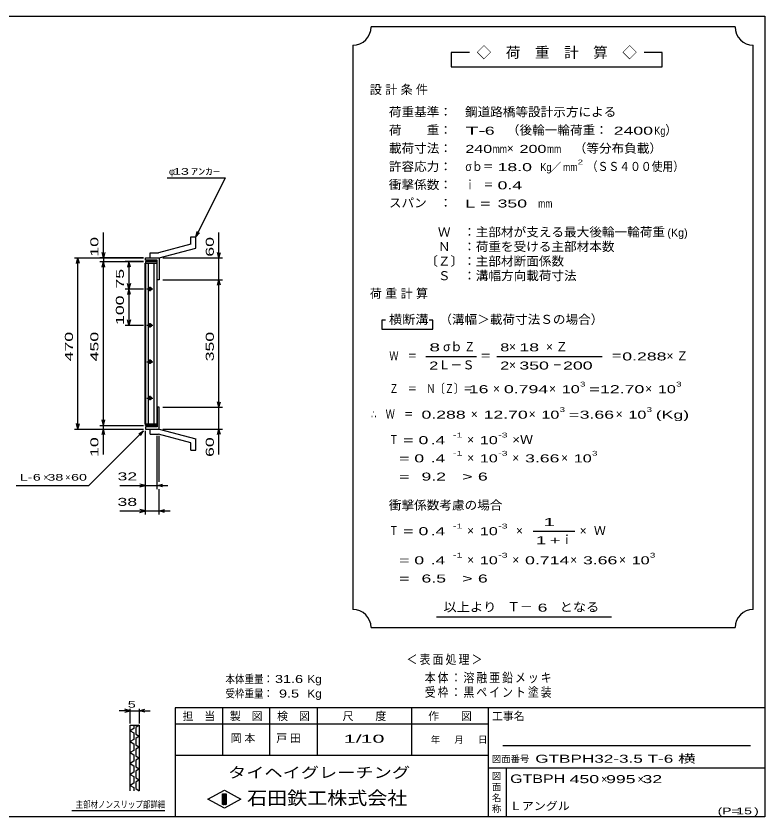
# Model space of a CAD drawing. Units: millimetres, scale not verified. Extents: x -1820 to 1731, y -1282 to 1054.
# Drawn here: x -326 to 1731, y -1146 to 1054 of the extents above; entities that cross this region are included whole.
import ezdxf
from ezdxf.enums import TextEntityAlignment as Align

# ---------------------------------------------------------------- set-up
doc = ezdxf.new("R2010")
doc.units = ezdxf.units.MM
doc.header["$LTSCALE"] = 10
for name, color, linetype, lineweight in [('0_2', 150, 'Continuous', 25), ('16', 3, 'Continuous', 25), ('19', 6, 'Continuous', 25), ('22', 4, 'Continuous', 25), ('24', 2, 'Continuous', 25), ('32', 4, 'Continuous', 25)]:
    doc.layers.add(name, color=color, linetype=linetype, lineweight=lineweight)
doc.styles.add('ベクトル', font='')
doc.styles.get('ベクトル').set_extended_font_data('ベクトル')

msp = doc.modelspace()

# ---------------------------------------------------------------- linework, layer by layer
at = {"layer": '0_2'}
for p, q in [((-1729, 1053.5), (1731, 1053.5)), ((1731, 1053.5), (1731, -1146.5)), ((1731, -846.5), (111, -846.5)), ((111, -846.5), (111, -1146.5)), ((241, -846.5), (241, -976.5)), ((371, -976.5), (371, -846.5)), ((501, -846.5), (501, -976.5)), ((761, -976.5), (761, -846.5)), ((971, -846.5), (971, -1146.5)), ((971, -891.5), (111, -891.5)), ((1691, -951.5), (1011, -951.5)), ((111, -976.5), (971, -976.5)), ((971, -1011.5), (1731, -1011.5)), ((1021, -1146.5), (1021, -1011.5)), ((201, -1097.5), (246, -1072.5)), ((246, -1072.5), (291, -1097.5)), ((246, -1122.5), (201, -1097.5)), ((241, -1082.5), (251, -1082.5)), ((241, -1112.5), (241, -1082.5)), ((241, -1082.5), (243, -1082.5)), ((243, -1082.5), (243, -1112.5)), ((245, -1112.5), (245, -1082.5)), ((245, -1082.5), (247, -1082.5)), ((291, -1097.5), (246, -1122.5)), ((247, -1082.5), (247, -1112.5)), ((249, -1112.5), (249, -1082.5)), ((249, -1082.5), (251, -1082.5)), ((251, -1082.5), (251, -1112.5)), ((251, -1082.5), (251, -1112.5)), ((251, -1112.5), (241, -1112.5)), ((243, -1112.5), (245, -1112.5)), ((247, -1112.5), (249, -1112.5)), ((1731, -1146.5), (-1729, -1146.5))]:
    msp.add_line(p, q, dxfattribs=at)
at = {"layer": '16'}
for p, q in [((28.3, -66.5), (28.3, 374.5)), ((28.3, 374.5), (29, 374.5)), ((61, 379), (29, 379)), ((29, 379), (29, 374.5)), ((29, 374.5), (61, 374.5)), ((29, 374.5), (29, -66.5)), ((61, 374.5), (29, 374.5)), ((36.5, 374.5), (36.5, -66.5)), ((53.5, -66.5), (53.5, 374.5)), ((61, 374.5), (61, 379)), ((61, -66.5), (61, 374.5)), ((41.5, 310), (41.5, 298)), ((33.5, 304), (49.5, 304)), ((43.5, 307), (39.5, 307)), ((39.5, 301), (43.5, 301)), ((33.5, 204), (49.5, 204)), ((43.5, 207), (39.5, 207)), ((39.5, 201), (43.5, 201)), ((41.5, 210), (41.5, 198)), ((41.5, 110), (41.5, 98)), ((33.5, 104), (49.5, 104)), ((43.5, 107), (39.5, 107)), ((39.5, 101), (43.5, 101)), ((33.5, 4), (49.5, 4)), ((43.5, 7), (39.5, 7)), ((39.5, 1), (43.5, 1)), ((41.5, 10), (41.5, -2)), ((29, -66.5), (28.3, -66.5)), ((29, -66.5), (61, -66.5)), ((29, -71), (29, -66.5)), ((29, -66.5), (61, -66.5)), ((61, -71), (29, -71)), ((61, -66.5), (61, -71))]:
    msp.add_line(p, q, dxfattribs=at)
for centre, radius, start, end in [((41.5, 304), 4, 46.6, 133.4), ((39.5, 304), 3, 90, 270), ((41.5, 304), 4, 226.6, 313.4), ((43.5, 304), 3, 270, 90), ((39.5, 204), 3, 90, 270), ((41.5, 204), 4, 46.6, 133.4), ((41.5, 204), 4, 226.6, 313.4), ((43.5, 204), 3, 270, 90), ((39.5, 104), 3, 90, 270), ((41.5, 104), 4, 46.6, 133.4), ((41.5, 104), 4, 226.6, 313.4), ((43.5, 104), 3, 270, 90), ((39.5, 4), 3, 90, 270), ((41.5, 4), 4, 46.6, 133.4), ((41.5, 4), 4, 226.6, 313.4), ((43.5, 4), 3, 270, 90)]:
    msp.add_arc(centre, radius, start, end, dxfattribs=at)
at = {"layer": '19'}
for p, q in [((154, 447), (168, 447)), ((154, 427), (154, 447)), ((168, 416), (168, 447)), ((154, 427), (65, 403)), ((42, 403), (65, 403)), ((42, 389), (42, 403)), ((67, 389), (168, 416)), ((29, 383), (29, 389)), ((29, 389), (66, 389)), ((61, 383), (29, 383)), ((42, 389), (67, 389)), ((61, 329), (61, 383)), ((66, 389), (67, 388)), ((67, 388), (67, 329)), ((67, 329), (61, 329)), ((67, -21), (61, -21)), ((61, -21), (61, -75)), ((67, -80), (67, -21)), ((29, -75), (29, -81)), ((61, -75), (29, -75)), ((29, -81), (66, -81)), ((42, -81), (67, -81)), ((42, -95), (42, -81)), ((66, -81), (67, -80)), ((67, -81), (168, -108)), ((42, -95), (65, -95)), ((154, -119), (65, -95)), ((168, -139), (168, -108)), ((154, -139), (154, -119)), ((154, -139), (168, -139))]:
    msp.add_line(p, q, dxfattribs=at)
at = {"layer": '22'}
for p, q in [((89, 609), (249, 609)), ((168, 447), (249, 609)), ((-86, 389), (-86, 459)), ((168, 447), (171, 461.6)), ((168, 447), (178, 458)), ((231, 389), (231, 459)), ((-86, 389), (-90, 404)), ((-82, 404), (-86, 389)), ((231, 389), (227, 404)), ((231, 389), (235, 404)), ((-166, 389), (24, 389)), ((-160, 374), (-156, 389)), ((-152, 374), (-156, 389)), ((-156, -81), (-156, 389)), ((24, 389), (-96, 389)), ((-96, 379), (24, 379)), ((-90, 364), (-86, 379)), ((-86, 389), (-86, 379)), ((-82, 364), (-86, 379)), ((-86, -71), (-86, 379)), ((24, 379), (-26, 379)), ((-16, 379), (-20, 364)), ((-12, 364), (-16, 379)), ((-16, 379), (-16, 304)), ((77, 389), (241, 389)), ((231, 329), (231, 389)), ((-16, 304), (-20, 319)), ((-12, 319), (-16, 304)), ((77, 329), (241, 329)), ((227, 314), (231, 329)), ((235, 314), (231, 329)), ((231, -21), (231, 329)), ((-26, 304), (24, 304)), ((-16, 304), (-20, 289)), ((-12, 289), (-16, 304)), ((-16, 304), (-16, 204)), ((-26, 204), (24, 204)), ((-16, 204), (-20, 219)), ((-12, 219), (-16, 204)), ((77, -21), (241, -21)), ((231, -21), (227, -6)), ((231, -21), (235, -6)), ((231, -81), (231, -21)), ((-156, -81), (-160, -66)), ((-156, -81), (-152, -66)), ((-86, -71), (-90, -56)), ((-86, -71), (-82, -56)), ((-166, -81), (24, -81)), ((-126, -236), (24, -86)), ((-96, -71), (24, -71)), ((-96, -81), (24, -81)), ((-90, -96), (-86, -81)), ((-86, -81), (-86, -71)), ((-82, -96), (-86, -81)), ((-86, -151), (-86, -81)), ((11, -94), (24, -86)), ((16, -99), (24, -86)), ((29, -246), (29, -86)), ((29, -316), (29, -86)), ((77, -81), (241, -81)), ((227, -96), (231, -81)), ((235, -96), (231, -81)), ((231, -151), (231, -81)), ((61, -246), (61, -100)), ((67, -226), (67, -100)), ((-326, -236), (-126, -236)), ((-41, -236), (29, -236)), ((29, -236), (14, -232)), ((14, -240), (29, -236)), ((29, -236), (61, -236)), ((61, -236), (76, -232)), ((76, -240), (61, -236)), ((61, -236), (91, -236)), ((67, -316), (67, -246)), ((-41, -306), (29, -306)), ((29, -306), (14, -302)), ((14, -310), (29, -306)), ((29, -306), (67, -306)), ((67, -306), (82, -302)), ((82, -310), (67, -306)), ((67, -306), (97, -306))]:
    msp.add_line(p, q, dxfattribs=at)
at = {"layer": '24', "color": 4}
for p, q in [((1649, 1023.5), (649, 1023.5)), ((599, 973.5), (599, -576.5)), ((1699, -576.5), (1699, 973.5)), ((919, 953.5), (869, 953.5)), ((869, 953.5), (869, 913.5)), ((1449, 953.5), (1399, 953.5)), ((1449, 913.5), (1449, 953.5)), ((869, 913.5), (1449, 913.5)), ((689, 218.5), (679, 218.5)), ((679, 218.5), (679, 193.5)), ((819, 218.5), (809, 218.5)), ((819, 193.5), (819, 218.5)), ((679, 193.5), (819, 193.5)), ((799, 118.5), (939, 118.5)), ((994, 118.5), (1284, 118.5)), ((1094, -361.5), (1209, -361.5)), ((829, -596.5), (1309, -596.5)), ((649, -626.5), (1649, -626.5))]:
    msp.add_line(p, q, dxfattribs=at)
for centre, start, end in [((599, 1023.5), 270, 0), ((1699, 1023.5), 180, 270), ((599, -626.5), 0, 90), ((1699, -626.5), 90, 180)]:
    msp.add_arc(centre, 50, start, end, dxfattribs=at)
at = {"layer": '32'}
for p, q in [((-12.6, -854.6), (-42.6, -854.6)), ((-12.6, -854.6), (-27.6, -850.6)), ((-27.6, -858.6), (-12.6, -854.6)), ((-12.6, -889.6), (-12.6, -849.6)), ((-12.6, -854.6), (12.4, -854.6)), ((12.4, -849.6), (12.4, -889.6)), ((12.4, -854.6), (27.4, -850.6)), ((27.4, -858.6), (12.4, -854.6)), ((12.4, -854.6), (42.4, -854.6)), ((-12.6, -894.6), (12.4, -894.6)), ((-12.6, -1074.6), (-12.6, -894.6)), ((-2.6, -894.6), (-2.6, -903.6)), ((12.4, -894.6), (2.4, -900.6)), ((2.4, -900.6), (2.4, -918.6)), ((12.4, -894.6), (12.4, -1074.6)), ((-2.6, -903.6), (-12.6, -909.6)), ((-12.6, -909.6), (-2.6, -915.6)), ((-2.6, -915.6), (-2.6, -933.6)), ((2.4, -918.6), (12.4, -924.6)), ((-2.6, -933.6), (-12.6, -939.6)), ((-12.6, -939.6), (-2.6, -945.6)), ((-2.6, -945.6), (-2.6, -963.6)), ((12.4, -924.6), (2.4, -930.6)), ((2.4, -930.6), (2.4, -948.6)), ((-2.6, -963.6), (-12.6, -969.6)), ((2.4, -948.6), (12.4, -954.6)), ((12.4, -954.6), (2.4, -960.6)), ((2.4, -960.6), (2.4, -978.6)), ((-12.6, -969.6), (-2.6, -975.6)), ((-2.6, -975.6), (-2.6, -993.6)), ((2.4, -978.6), (12.4, -984.6)), ((12.4, -984.6), (2.4, -990.6)), ((-2.6, -993.6), (-12.6, -999.6)), ((-12.6, -999.6), (-2.6, -1005.6)), ((-2.6, -1005.6), (-2.6, -1023.6)), ((2.4, -990.6), (2.4, -1008.6)), ((2.4, -1008.6), (12.4, -1014.6)), ((-2.6, -1023.6), (-12.6, -1029.6)), ((-12.6, -1029.6), (-2.6, -1035.6)), ((12.4, -1014.6), (2.4, -1020.6)), ((2.4, -1020.6), (2.4, -1038.6)), ((-2.6, -1053.6), (-12.6, -1059.6)), ((-2.6, -1035.6), (-2.6, -1053.6)), ((2.4, -1038.6), (12.4, -1044.6)), ((12.4, -1044.6), (2.4, -1050.6)), ((2.4, -1050.6), (2.4, -1068.6)), ((-12.6, -1059.6), (-2.6, -1065.6)), ((-2.6, -1065.6), (-2.6, -1074.6)), ((2.4, -1068.6), (12.4, -1074.6)), ((82.4, -1129.6), (-172.6, -1129.6))]:
    msp.add_line(p, q, dxfattribs=at)

# ---------------------------------------------------------------- texts
at = {"layer": '0_2', "style": 'ベクトル'}
for s, height, p in [('担\u3000当', 21.99, (131, -869.5)), ('製\u3000図', 21.99, (261, -869.5)), ('検\u3000図', 21.99, (391, -869.5)), ('尺\u3000\u3000度', 21.99, (571, -869.5)), ('作\u3000\u3000図', 21.99, (806, -869.5)), ('工事名', 21.99, (981, -869.5)), ('年', 18.3, (813, -934)), ('月', 18.3, (878, -934)), ('日', 18.3, (943, -934)), ('図面番号', 18.33, (981, -987)), ('図', 18.3, (981, -1034)), ('面', 18.3, (981, -1064)), ('名', 18.3, (981, -1094)), ('称', 18.3, (981, -1124))]:
    msp.add_text(s, height=height, dxfattribs=at).set_placement(p, align=Align.MIDDLE_LEFT)
at = {"layer": '0_2', "color": 222, "style": 'ベクトル'}
for s, height, width, p in [('タイヘイグレーチング', 29.33, 1.25, (256, -1024.5)), ('石田鉄工株式会社', 36.66, 1.1, (308.5, -1094.5))]:
    msp.add_text(s, height=height, dxfattribs=dict(at, width=width)).set_placement(p, align=Align.MIDDLE_LEFT)
at = {"layer": '22', "color": 2, "style": 'ベクトル'}
for s, height, p in [('φ', 18.3, (94, 626.5)), ('×', 18.3, (-251, -213.5)), ('×', 18.3, (-191, -213.5)), ('×', 22, (1281, -1042.5)), ('×', 22, (1381, -1042.5))]:
    msp.add_text(s, height=height, dxfattribs=at).set_placement(p, align=Align.MIDDLE_LEFT)
for s, height, width, p in [(' 13 ', 18.33, 1.6, (94, 626.5)), ('ｱﾝｶｰ', 18.33, 1.6, (154, 626.5)), ('L-', 18.33, 1.6, (-316, -213.5)), (' 6 ', 18.33, 1.6, (-291, -213.5)), (' 38 ', 18.33, 1.6, (-251, -213.5)), (' 60 ', 18.33, 1.6, (-186, -213.5)), (' 32 ', 21.99, 1.65, (-61, -211)), (' 38 ', 21.99, 1.65, (-61, -281)), ('本体重量：', 21.99, 0.85, (249, -767.5)), (' 31.6', 21.99, 1.35, (374, -767.5)), ('Kg', 21.99, 1.1, (474, -767.5)), ('受枠重量：', 21.99, 0.85, (249, -807.5)), ('  9.5', 21.99, 1.35, (374, -807.5)), ('Kg', 21.99, 1.1, (474, -807.5)), ('1/', 21.99, 2, (574, -931.5)), (' 10 ', 21.99, 2, (604, -931.5)), ('GTBPH32-3.5 T-6 横       ', 21.99, 1.6, (1100, -986.5)), ('GTBPH', 23.46, 1.4, (1031, -1041.5)), (' 450 ', 21.99, 1.65, (1181, -1042.5)), (' 995 ', 21.99, 1.65, (1281, -1042.5)), (' 32 ', 21.99, 1.65, (1381, -1042.5)), ('Ｌアングル', 21.99, 1.1, (1030, -1116.5)), ('(P=', 18.33, 1.55, (1601, -1130)), (' 15 ', 18.33, 1.6, (1641, -1130)), (')', 18.3, 1.6, (1701, -1130))]:
    msp.add_text(s, height=height, dxfattribs=dict(at, width=width)).set_placement(p, align=Align.MIDDLE_LEFT)
at = {"layer": '22', "color": 2, "style": 'ベクトル', "width": 1.65}
for s, p in [(' 10 ', (-111, 379)), (' 60 ', (206, 379)), (' 75 ', (-41, 291.5)), (' 100 ', (-41, 191.5)), (' 470 ', (-181, 91.5)), (' 450 ', (-111, 91.5)), (' 350 ', (206, 91.5)), (' 10 ', (-111, -171)), (' 60 ', (206, -171))]:
    msp.add_text(s, height=21.99, rotation=90, dxfattribs=at).set_placement(p, align=Align.MIDDLE_LEFT)
at = {"layer": '22', "color": 2, "attachment_point": 4, "style": 'ベクトル'}
for s, insert, char_height in [('\\T1.2;\\W0.85;＜表面処理＞', (746.5, -715), 25.66), ('\\T1.19;\\W0.85;本体：溶融亜鉛メッキ', (796.5, -765), 25.66), ('\\T1.19;\\W0.85;受枠：黒ペイント塗装', (796.5, -805), 25.66), ('\\T1.25;岡本\u3000', (263.5, -931.5), 21.99), ('\\T1.25;戸田\u3000', (388.5, -931.5), 21.99)]:
    msp.add_mtext(s, dxfattribs=dict(at, insert=insert, char_height=char_height))
at = {"layer": '24', "style": 'ベクトル'}
for s, height, p in [('◇\u3000荷\u3000重\u3000計\u3000算\u3000◇', 29.33, (939, 953.5)), ('）', 24.2, (1457, 740)), ('×', 24.2, (1022, 690)), ('／', 22, (1141.5, 638.5)), ('(Kg)', 21.99, (1463, 458.5)), ('σｂ', 24.19, (847, 145)), ('×', 24.2, (1028, 145)), ('Ｌ－Ｓ', 24.19, (834, 95)), ('×', 24.2, (1028, 95)), ('×', 24.2, (984, 30)), ('×', 24.2, (1138, 30)), ('×', 24.2, (1402, 30)), ('×', 24.2, (923, -40)), ('×', 24.2, (1082, -40)), ('×', 24.2, (1321, -40)), ('×', 24.2, (913, -110)), ('×', 24.2, (913, -160)), ('×', 24.2, (1037, -160)), ('×', 24.2, (1171, -160)), ('Ｗ', 24.2, (1261, -360)), ('×', 24.2, (913, -360)), ('×', 24.2, (1047, -360)), ('ｉ', 24.2, (1170.5, -385)), ('×', 24.2, (1222, -360)), ('×', 24.2, (913, -440)), ('×', 24.2, (1037, -440)), ('×', 24.2, (1196, -440)), ('×', 24.2, (1330, -440)), ('Ｔ－', 25.66, (1023, -569))]:
    msp.add_text(s, height=height, dxfattribs=at).set_placement(p, align=Align.MIDDLE_LEFT)
for s, height, width, p in [('荷重基準：\u3000', 24.19, 1.05, (698, 790)), ('鋼道路橋等設計示方による', 24.19, 1.05, (907, 790)), ('荷\u3000\u3000重：\u3000', 24.19, 1.05, (698, 740)), ('T-', 21.99, 2, (908, 738.5)), (' 6 ', 21.99, 1.65, (948, 738.5)), ('（後輪一輪荷重：', 24.19, 1.05, (1022, 740)), (' 2400', 21.99, 1.65, (1302, 738.5)), ('Kg', 21.99, 0.85, (1427, 738.5)), ('載荷寸法：\u3000', 24.19, 1.05, (698, 690)), ('\u3000（等分布負載）', 24.19, 1.05, (1171, 690)), ('240', 21.99, 1.5, (908, 688.5)), ('mm', 21.99, 0.8, (983, 688.5)), ('200', 21.99, 1.5, (1057, 688.5)), ('mm', 21.99, 0.8, (1132, 688.5)), ('許容応力：\u3000', 24.19, 1.05, (698, 640)), ('σｂ＝', 24.19, 0.9, (908, 640)), (' 18.0', 21.99, 1.65, (983, 638.5)), ('Kg', 21.99, 0.85, (1114, 638.5)), ('mm', 21.99, 0.8, (1176.5, 638.5)), ('2', 13.2, 1.5, (1216.5, 652.5)), ('（ＳＳ４００使用）', 24.19, 0.9, (1241.5, 640)), ('衝撃係数：\u3000', 24.19, 1.05, (698, 590)), ('ｉ\u3000＝', 24.19, 0.75, (908, 590)), (' 0.4', 21.99, 1.65, (983, 588.5)), ('スパン\u3000：\u3000', 24.19, 1.05, (698, 540)), ('L =', 21.99, 1.65, (908, 538.5)), (' 350 ', 21.99, 1.65, (983, 538.5)), ('mm', 21.99, 0.8, (1108, 538.5)), ('\u3000Ｗ\u3000：主部材が支える最大後輪一輪荷重', 24.19, 1.05, (798, 460)), ('\u3000Ｎ\u3000：荷重を受ける主部材本数', 24.19, 1.05, (798, 420)), ('〔Ｚ〕：主部材断面係数', 24.19, 1.05, (798, 380)), ('\u3000Ｓ\u3000：溝幅方向載荷寸法', 24.19, 1.05, (798, 340)), ('横断溝', 24.19, 1.1, (698, 220)), ('\u3000（溝幅＞載荷寸法Ｓの場合）', 24.19, 1.05, (802, 220)), ('8', 22, 1.8, (809, 143.5)), ('Ｚ', 24.2, 0.9, (905, 145)), ('8', 22, 1.5, (1004, 143.5)), (' 18 ', 21.99, 1.65, (1043, 143.5)), ('Ｗ\u3000＝', 24.19, 0.75, (699, 120)), ('＝', 24.2, 0.9, (949, 120)), ('＝', 24.2, 0.9, (1309, 120)), ('0.288', 21.99, 1.65, (1339, 118.5)), ('2', 22, 1.5, (809, 93.5)), ('2', 22, 1.5, (1004, 93.5)), (' 350 ', 21.99, 1.65, (1043, 93.5)), ('－', 24.2, 0.75, (1148, 95)), (' 200 ', 21.99, 1.65, (1163, 93.5)), ('Ｚ\u3000＝\u3000Ｎ〔Ｚ〕＝', 24.19, 0.75, (699, 30)), ('3', 13.2, 1.5, (1223, 42.5)), ('3', 13.2, 1.5, (1487, 42.5)), (' 16 ', 21.99, 1.65, (904, 28.5)), ('0.794', 21.99, 1.65, (1014, 28.5)), ('10', 21.99, 1.5, (1173, 28.5)), ('=', 22, 1.7, (1248, 28.5)), ('12.70', 21.99, 1.65, (1278, 28.5)), ('10', 21.99, 1.5, (1437, 28.5)), ('3', 13.2, 1.5, (1167, -27.5)), ('3', 13.2, 1.5, (1406, -27.5)), ('∴\u3000Ｗ\u3000＝', 24.19, 0.75, (649, -40)), (' 0.288', 21.99, 1.65, (774, -41.5)), ('12.70', 21.99, 1.65, (958, -41.5)), ('10', 21.99, 1.5, (1117, -41.5)), ('=', 22, 1.7, (1192, -41.5)), ('3.66', 21.99, 1.65, (1222, -41.5)), ('10', 21.99, 1.5, (1356, -41.5)), ('(Kg)', 21.99, 1.65, (1431, -41.5)), ('Ｔ', 24.2, 0.75, (699, -110)), (' = 0', 21.99, 1.65, (724, -111.5)), (' .4 ', 21.99, 1.65, (799, -111.5)), ('-1', 13.2, 1.65, (874, -97.5)), ('10', 21.99, 1.5, (948, -111.5)), ('-3', 13.2, 1.65, (998, -97.5)), ('×Ｗ', 24.19, 1.1, (1037, -110)), ('  = 0', 21.99, 1.65, (699, -161.5)), (' .4 ', 21.99, 1.65, (799, -161.5)), ('-1', 13.2, 1.65, (874, -147.5)), ('10', 21.99, 1.5, (948, -161.5)), ('-3', 13.2, 1.65, (998, -147.5)), ('3.66', 21.99, 1.65, (1072, -161.5)), ('10', 21.99, 1.5, (1206, -161.5)), ('3', 13.2, 1.5, (1256, -147.5)), ('  =', 21.99, 1.65, (699, -211.5)), (' 9.2', 21.99, 1.65, (774, -211.5)), ('>', 22, 1.7, (899, -211.5)), (' 6 ', 21.99, 1.65, (929, -211.5)), ('衝撃係数考慮の場合', 24.19, 1.05, (698, -290)), ('Ｔ', 24.2, 0.75, (699, -360)), (' = 0', 21.99, 1.65, (724, -361.5)), (' .4 ', 21.99, 1.65, (799, -361.5)), ('-1', 13.2, 1.65, (874, -347.5)), ('10', 21.99, 1.5, (948, -361.5)), ('-3', 13.2, 1.65, (998, -347.5)), ('  = 0', 21.99, 1.65, (699, -441.5)), (' .4 ', 21.99, 1.65, (799, -441.5)), ('-1', 13.2, 1.65, (874, -427.5)), ('10', 21.99, 1.5, (948, -441.5)), ('-3', 13.2, 1.65, (998, -427.5)), ('0.714', 21.99, 1.65, (1072, -441.5)), ('3.66', 21.99, 1.65, (1231, -441.5)), ('10', 21.99, 1.5, (1365, -441.5)), ('3', 13.2, 1.5, (1415, -427.5)), (' 6.5', 21.99, 1.65, (774, -491.5)), ('>', 22, 1.7, (899, -491.5)), (' 6 ', 21.99, 1.65, (929, -491.5)), ('  =', 21.99, 1.65, (699, -491.5)), ('以上より\u3000', 24.19, 1.1, (848, -570)), (' 6 ', 21.99, 1.65, (1093, -571.5)), ('となる', 24.19, 1.1, (1167, -570))]:
    msp.add_text(s, height=height, dxfattribs=dict(at, width=width)).set_placement(p, align=Align.MIDDLE_LEFT)
at = {"layer": '24', "attachment_point": 4, "style": 'ベクトル'}
for s, insert, char_height in [('\\T1.28;設計条件', (645.5, 850), 24.19), ('\\T1.28;荷重計算', (645.5, 290), 24.19), ('\\T1.42;×Ｚ', (1129.5, 145), 24.19), ('\\T1.42;×Ｚ', (1460.5, 120), 24.19), ('\\T1.25;\\W2;\\~1\\~', (1101.5, -336.5), 21.99), ('\\T1.33;\\W1.75;1+', (1101.5, -386.5), 21.99)]:
    msp.add_mtext(s, dxfattribs=dict(at, insert=insert, char_height=char_height))
at = {"layer": '32', "color": 2, "style": 'ベクトル'}
for s, width, p in [(' 5 ', 1.6, (-30.1, -837.1)), ('主部材ノンスリップ部詳細', 0.8, (-162.6, -1112.1))]:
    msp.add_text(s, height=18.33, dxfattribs=dict(at, width=width)).set_placement(p, align=Align.MIDDLE_LEFT)

doc.saveas('drawing.dxf')
